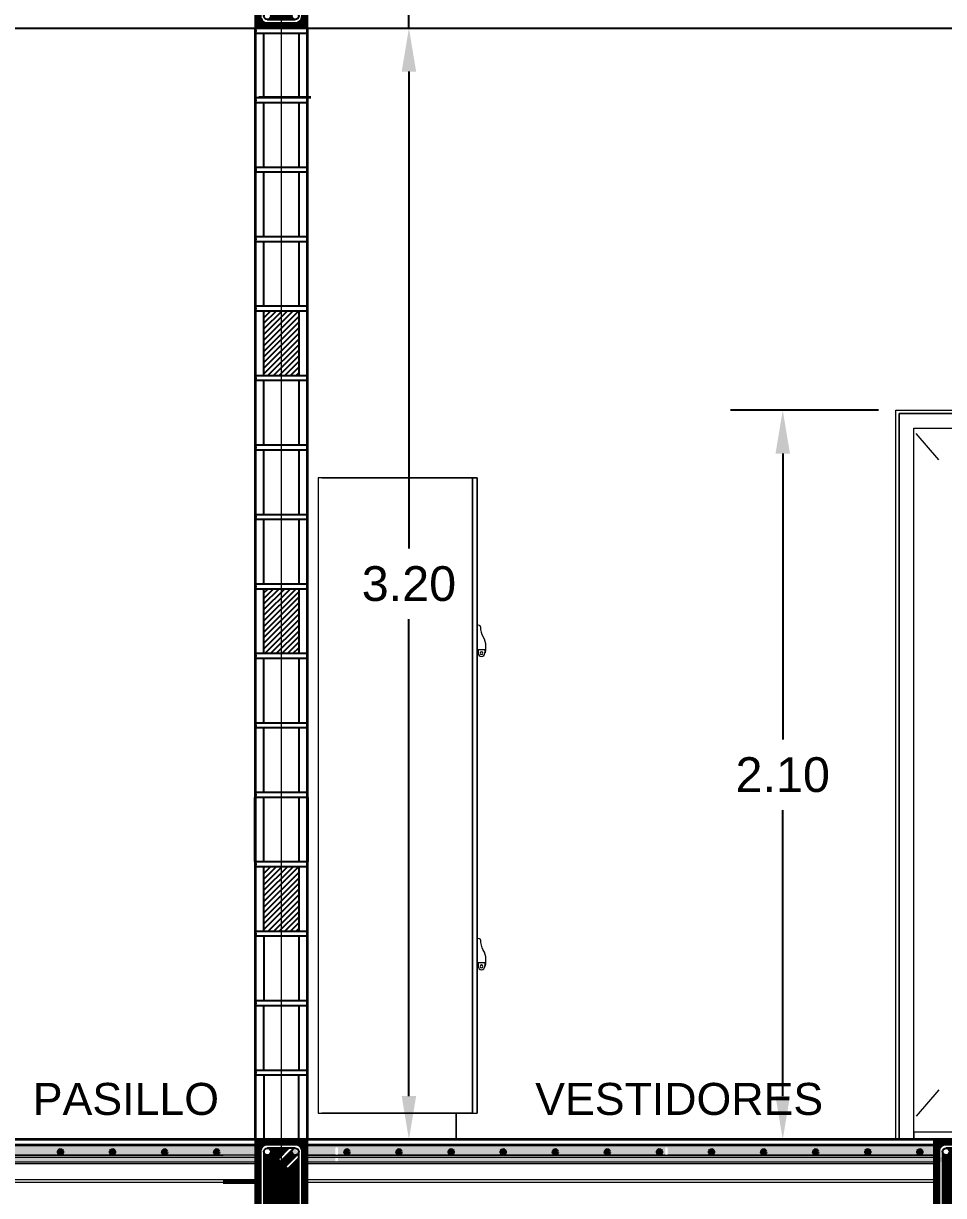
# Model space of a CAD drawing. Header units: inches. Extents: x -6 to 158, y 10 to 161.
# Drawn here: x 27.776 to 30.426, y 35.101 to 38.476 of the extents above; entities that cross this region are included whole.
import ezdxf

# ---------------------------------------------------------------- set-up
doc = ezdxf.new("R2010")
doc.units = ezdxf.units.IN
doc.header["$MEASUREMENT"] = 0
for name, pattern in [('Dash', [6, 3, -3]), ('DASHED2', [9.525, 6.35, -3.175]), ('Grid Line', [22.225, 12.7, -3.175, 3.175, -3.175])]:
    doc.linetypes.add(name, pattern=pattern)
for name, color, linetype in [('10 HATCH 2', 9, 'Continuous'), ('3', 3, 'Continuous'), ('4', 4, 'Continuous'), ('4 Paredes', 5, 'Continuous'), ('5', 5, 'Continuous'), ('8', 4, 'Continuous'), ('Bloques', 9, 'Continuous'), ('Dim', 2, 'Continuous'), ('L2', 2, 'Continuous'), ('Proy', 1, 'DASHED2'), ('TEXTO', 2, 'Continuous'), ('Texturas', 1, 'Continuous')]:
    doc.layers.add(name, color=color, linetype=linetype)
for name, color, linetype, lineweight in [('A-DETL', 90, 'Continuous', 9), ('A-DETL-THIN', 151, 'Continuous', 18), ('A-DOOR', 2, 'Continuous', 9), ('A-DOOR-FRAM', 2, 'Continuous', 18), ('A-FLOR', 5, 'Continuous', 9), ('A-WALL', 5, 'Continuous', 9), ('Q-SPCQ', 1, 'Continuous', 9), ('S-GRID', 1, 'Continuous', 9)]:
    doc.layers.add(name, color=color, linetype=linetype, lineweight=lineweight)
doc.styles.add('style1', font='micross.ttf')
doc.dimstyles.new('1-50', dxfattribs={"dimscale": 0.05, "dimtxt": 2, "dimasz": 2.5, "dimexe": 3, "dimexo": 1, "dimgap": 1, "dimtad": 0, "dimtih": 1, "dimtoh": 1, "dimzin": 1, "dimdsep": 46, "dimtxsty": 'style1', "dimcen": 2.5, "dimclrd": 124, "dimclre": 124, "dimclrt": 1, "dimadec": 0, "dimazin": 0, "dimtfac": 1, "dimtmove": 2, "dimatfit": 3, "dimfxl": 1, "dimtolj": 1, "dimtzin": 0, "dimlwd": -1, "dimlwe": -1, "dimarcsym": 0})
pattern_1 = [(135, (0, 0), (-0.00224506403027, -0.00224506403027), [])]
pattern_2 = [(37.5, (-9.523826, 26.347021), (-0.000406733, 0.0124312788), [0.000335, -0.009471, 0.000335, -0.010632, -0.010484]), (37.5, (-9.523826, 26.347021), (-0.000406733, 0.0124312788), [-0.020774, 0.000335, -0.010149]), (7.5, (-9.523826, 26.34702), (0.011418176, 0.0182071356), [0.000335, -0.004955, 0.000335, -0.008503, -0.003387]), (7.5, (-9.523826, 26.34702), (0.011418176, 0.0182071356), [-0.014129, 0.000335, -0.003052]), (327.5, (-9.531761, 26.347021), (0.0200912058, 3.676e-05), [0.000335, -0.002891, 0.000335, -0.011278, -0.015161]), (327.5, (-9.531761, 26.347021), (0.0200912058, 3.676e-05), [-0.014839, 0.000335, -0.014826]), (317.5, (-9.531761, 26.34702), (0.019394415, 0.005661809), [0.000335, -0.001278, 0.000335, -0.007278, -0.00871]), (317.5, (-9.531761, 26.34702), (0.019394415, 0.005661809), [-0.009226, 0.000335, -0.008374])]
pattern_3 = [(45, (-3109.066727, -1566.303653), (-0.00808223051, 0.00808223051), [])]
pattern_4 = [(135, (0.154969, 0), (-0.00224506403027, -0.00224506403027), [])]

# ---------------------------------------------------------------- blocks, each defined once
blk = doc.blocks.new('Doors_Door-sets_JELD-WEN_Interior_HP_FS12_FCore_Single_1_0 - 890 x 2090 mm - M9 x M21-367539-Section 1')
at = {"layer": 'A-DOOR', "color": 251, "linetype": 'Dash'}
for q in [(-7524.4, 5100), (-7524.4, 3000)]:
    blk.add_line((-6614.4, 4050), q, dxfattribs=at)
at = {"layer": 'A-DOOR', "color": 1}
for p, q in [((-7514.4, 3000), (-7514.4, 5090)), ((-7514.4, 5090), (-6624.4, 5090)), ((-6624.4, 5090), (-6624.4, 3000)), ((-7472.4, 3022), (-6666.4, 3022)), ((-7472.4, 3022), (-7472.4, 3000)), ((-6666.4, 3000), (-6666.4, 3022))]:
    blk.add_line(p, q, dxfattribs=at)
at = {"layer": 'A-DOOR-FRAM', "color": 1}
for p, q in [((-7514.4, 5090), (-7514.4, 3000)), ((-6624.4, 5090), (-7514.4, 5090)), ((-6624.4, 5090), (-6624.4, 3000)), ((-7472.4, 3000), (-7472.4, 5048)), ((-7472.4, 5048), (-6666.4, 5048)), ((-6666.4, 3000), (-6666.4, 5048))]:
    blk.add_line(p, q, dxfattribs=at)
blk = doc.blocks.new('Heavy_Duty_Plastic_Lockers-Salsbury_Industries-18_42000_Series-3_Wide_Units _1_ - 18-42368-V3-Section 1')
at = {"layer": 'Q-SPCQ', "color": 251}
for p, q in [((-5754.4, 4905), (-5754.4, 3076.2)), ((-5297.2, 4905), (-5754.4, 4905)), ((-5744.4, 4905), (-5309.9, 4905)), ((-5309.9, 4905), (-5309.9, 3076.2)), ((-5309.9, 3076.2), (-5309.9, 4905)), ((-5309.9, 4905), (-5297.2, 4905)), ((-5309.9, 3076.2), (-5309.9, 4905)), ((-5297.2, 3076.2), (-5297.2, 4905)), ((-5297.2, 4905), (-5297.2, 3076.2)), ((-5290.2, 4479.9), (-5297.2, 4481.7)), ((-5297.2, 4411.3), (-5275, 4411.3)), ((-5294, 4411.3), (-5294, 4400.2)), ((-5275, 4411.3), (-5275, 4402.1)), ((-5274.9, 4400.2), (-5274.9, 4402.1)), ((-5290.2, 3578.2), (-5297.2, 3580)), ((-5297.2, 3509.6), (-5275, 3509.6)), ((-5294, 3509.6), (-5294, 3498.5)), ((-5275, 3509.6), (-5275, 3500.4)), ((-5274.9, 3498.5), (-5274.9, 3500.4)), ((-5754.4, 3076.2), (-5297.2, 3076.2)), ((-5357.5, 3076.2), (-5744.4, 3076.2)), ((-5744.4, 3076.2), (-5357.5, 3076.2)), ((-5309.9, 3076.2), (-5744.4, 3076.2)), ((-5357.5, 3000), (-5357.5, 3076.2)), ((-5357.5, 3076.2), (-5357.5, 3000)), ((-5309.9, 3076.2), (-5297.2, 3076.2))]:
    blk.add_line(p, q, dxfattribs=at)
for centre, radius, start, end in [((-5291.1, 4476.6), 3.45, 359.0834, 75.4441), ((-5291.1, 4476.6), 3.45, 11.8102, 62.7173), ((-5291.1, 4476.6), 3.45, 11.8102, 62.7173), ((-5233.5, 4475.7), 54.2, 179.0834, 211.8291), ((-5322.8, 4420.2), 51, 0.3348, 31.8291), ((-5284.5, 4400.2), 9.52, 180, 0), ((-5284.4, 4400.2), 3.97, 90, 270), ((-5284.4, 4400.2), 3.97, 150, 165), ((-5284.4, 4400.2), 3.97, 150, 165), ((-5284.4, 4400.2), 3.97, 270, 90), ((-5284.4, 4400.2), 3.97, 15, 30), ((-5284.4, 4400.2), 3.97, 15, 30), ((-5274, 4403.2), 1.48, 227.4638, 355.0307), ((-5274, 4403.2), 1.48, 227.4638, 326.6825), ((-5274, 4403.2), 1.48, 227.4638, 326.6825), ((-5460.7, 4419.4), 188.9, 355.0307, 0.3348), ((-5291.1, 3574.9), 3.45, 359.0834, 75.4441), ((-5291.1, 3574.9), 3.45, 11.8102, 62.7173), ((-5291.1, 3574.9), 3.45, 11.8102, 62.7173), ((-5233.5, 3574), 54.2, 179.0834, 211.8291), ((-5322.8, 3518.5), 51, 0.3348, 31.8291), ((-5460.7, 3517.7), 188.9, 355.0307, 0.3348), ((-5284.5, 3498.5), 9.52, 180, 360), ((-5284.4, 3498.5), 3.97, 90, 270), ((-5284.4, 3498.5), 3.97, 150, 165), ((-5284.4, 3498.5), 3.97, 150, 165), ((-5284.4, 3498.5), 3.97, 270, 90), ((-5284.4, 3498.5), 3.97, 15, 30), ((-5284.4, 3498.5), 3.97, 15, 30), ((-5274, 3501.5), 1.48, 227.4638, 355.0307), ((-5274, 3501.5), 1.48, 227.4638, 326.6825), ((-5274, 3501.5), 1.48, 227.4638, 326.6825)]:
    blk.add_arc(centre, radius, start, end, dxfattribs=at)
blk = doc.blocks.new('vcc')
at = {"layer": 'Texturas'}
h = blk.add_hatch(dxfattribs=at)
h.set_pattern_fill('ANSI31', color=253, scale=0.001, angle=90)
h.set_pattern_definition(pattern_1)
h.paths.add_polyline_path([(26746.7064, 3376.2823), (26746.8564, 3376.2823), (26746.8564, 3376.6823), (26746.7064, 3376.6823)])
h.paths.add_polyline_path([(26746.7414, 3376.6673), (26746.8214, 3376.6673, -0.414214), (26746.8414, 3376.6473), (26746.8414, 3376.3173, -0.414214), (26746.8214, 3376.2973), (26746.7414, 3376.2973, -0.414214), (26746.7214, 3376.3173), (26746.7214, 3376.6473, -0.414214)], flags=16)
h.paths.add_polyline_path([(26746.7414, 3376.6573), (26746.8214, 3376.6573, -0.414214), (26746.8314, 3376.6473), (26746.8314, 3376.3173, -0.414214), (26746.8214, 3376.3073), (26746.7414, 3376.3073, -0.414214), (26746.7314, 3376.3173), (26746.7314, 3376.6473, -0.414214)], flags=0)
h = blk.add_hatch(dxfattribs=at)
h.set_pattern_fill('ANSI31', color=253, scale=0.001, angle=90, style=0)
h.set_pattern_definition(pattern_1)
h.paths.add_polyline_path([(26746.7314, 3376.3173, -1), (26746.7514, 3376.3173, -0.414214), (26746.7414, 3376.3073), (26746.8214, 3376.3073, -0.414214), (26746.8114, 3376.3173, -1), (26746.8314, 3376.3173), (26746.8314, 3376.6291), (26746.8002, 3376.5978), (26746.7932, 3376.6049), (26746.8285, 3376.6403, -0.668179), (26746.8114, 3376.6473, -0.198912), (26746.8144, 3376.6544), (26746.779, 3376.6191), (26746.7719, 3376.6261), (26746.8032, 3376.6573), (26746.7414, 3376.6573, -0.414214), (26746.7514, 3376.6473, -1), (26746.7314, 3376.6473)])
at = {"layer": '3'}
for p, q in [((26746.8032, 3376.6573), (26746.7719, 3376.6261)), ((26746.8144, 3376.6544), (26746.779, 3376.6191)), ((26746.8285, 3376.6403), (26746.7932, 3376.6049)), ((26746.779, 3376.6191), (26746.7719, 3376.6261)), ((26746.7932, 3376.6049), (26746.8002, 3376.5978)), ((26746.8314, 3376.6291), (26746.8002, 3376.5978))]:
    blk.add_line(p, q, dxfattribs=at)
blk.add_lwpolyline([(26746.8414, 3376.3173), (26746.8414, 3376.6473, 0.414214), (26746.8214, 3376.6673), (26746.7414, 3376.6673, 0.414214), (26746.7214, 3376.6473), (26746.7214, 3376.3173, 0.414214), (26746.7414, 3376.2973), (26746.8214, 3376.2973)], format="xyb", dxfattribs=at)
for points in [[(26746.7314, 3376.6473), (26746.7314, 3376.3173)], [(26746.8214, 3376.6573), (26746.7414, 3376.6573)], [(26746.8314, 3376.3173), (26746.8314, 3376.6473)], [(26746.7414, 3376.3073), (26746.8214, 3376.3073)]]:
    blk.add_lwpolyline(points, dxfattribs=at)
blk.add_arc((26746.8214, 3376.3173), 0.02, 270, 0, dxfattribs=at)
at = {"layer": '4'}
for centre in [(26746.7414, 3376.6473), (26746.8214, 3376.6473), (26746.7414, 3376.3173), (26746.8214, 3376.3173)]:
    blk.add_circle(centre, 0.01, dxfattribs=at)
at = {"layer": '5'}
blk.add_lwpolyline([(26746.7064, 3376.2823), (26746.8564, 3376.2823), (26746.8564, 3376.6823), (26746.7064, 3376.6823)], close=True, dxfattribs=at)
blk = doc.blocks.new('vcv')
at = {"layer": 'Texturas'}
h = blk.add_hatch(dxfattribs=at)
h.set_pattern_fill('ANSI31', color=253, scale=0.001, angle=90)
h.set_pattern_definition(pattern_4)
h.paths.add_polyline_path([(26746.8614, 3376.3323), (26747.0114, 3376.3323), (26747.0114, 3376.6823), (26746.8614, 3376.6823)])
h.paths.add_polyline_path([(26746.8964, 3376.6673), (26746.9764, 3376.6673, -0.414214), (26746.9964, 3376.6473), (26746.9964, 3376.3673, -0.414214), (26746.9764, 3376.3473), (26746.8964, 3376.3473, -0.414214), (26746.8764, 3376.3673), (26746.8764, 3376.6473, -0.414214)], flags=16)
h.paths.add_polyline_path([(26746.8964, 3376.6573), (26746.9764, 3376.6573, -0.414214), (26746.9864, 3376.6473), (26746.9864, 3376.3673, -0.414214), (26746.9764, 3376.3573), (26746.8964, 3376.3573, -0.414214), (26746.8864, 3376.3673), (26746.8864, 3376.6473, -0.414214)], flags=0)
h = blk.add_hatch(dxfattribs=at)
h.set_pattern_fill('ANSI31', color=253, scale=0.001, angle=90, style=0)
h.set_pattern_definition(pattern_4)
h.paths.add_polyline_path([(26746.8864, 3376.3673, -1), (26746.9064, 3376.3673, -0.414214), (26746.8964, 3376.3573), (26746.9764, 3376.3573, -0.414214), (26746.9664, 3376.3673, -1), (26746.9864, 3376.3673), (26746.9864, 3376.6291), (26746.9552, 3376.5978), (26746.9481, 3376.6049), (26746.9835, 3376.6403, -0.668179), (26746.9664, 3376.6473, -0.198912), (26746.9693, 3376.6544), (26746.934, 3376.6191), (26746.9269, 3376.6261), (26746.9581, 3376.6573), (26746.8964, 3376.6573, -0.414214), (26746.9064, 3376.6473, -1), (26746.8864, 3376.6473)])
at = {"layer": '3'}
for p, q in [((26746.9581, 3376.6573), (26746.9269, 3376.6261)), ((26746.9693, 3376.6544), (26746.934, 3376.6191)), ((26746.9835, 3376.6403), (26746.9481, 3376.6049)), ((26746.934, 3376.6191), (26746.9269, 3376.6261)), ((26746.9481, 3376.6049), (26746.9552, 3376.5978)), ((26746.9864, 3376.6291), (26746.9552, 3376.5978))]:
    blk.add_line(p, q, dxfattribs=at)
blk.add_lwpolyline([(26746.9964, 3376.3673), (26746.9964, 3376.6473, 0.414214), (26746.9764, 3376.6673), (26746.8964, 3376.6673, 0.414214), (26746.8764, 3376.6473), (26746.8764, 3376.3673, 0.414214), (26746.8964, 3376.3473), (26746.9764, 3376.3473)], format="xyb", dxfattribs=at)
for points in [[(26746.8864, 3376.6473), (26746.8864, 3376.3673)], [(26746.9764, 3376.6573), (26746.8964, 3376.6573)], [(26746.9864, 3376.3673), (26746.9864, 3376.6473)], [(26746.8964, 3376.3573), (26746.9764, 3376.3573)]]:
    blk.add_lwpolyline(points, dxfattribs=at)
blk.add_arc((26746.9764, 3376.3673), 0.02, 270, 0, dxfattribs=at)
at = {"layer": '4'}
for centre in [(26746.8964, 3376.6473), (26746.9764, 3376.6473), (26746.8964, 3376.3673), (26746.9764, 3376.3673)]:
    blk.add_circle(centre, 0.01, dxfattribs=at)
at = {"layer": '5'}
blk.add_lwpolyline([(26746.8614, 3376.3323), (26747.0114, 3376.3323), (26747.0114, 3376.6823), (26746.8614, 3376.6823)], close=True, dxfattribs=at)
blk = doc.blocks.new('*D650')
at = {"layer": 'Defpoints', "color": 0, "transparency": 16777216}
for p in [(30.2883, 37.3625), (29.9629, 35.2625), (30.2777, 35.2625)]:
    blk.add_point(p, dxfattribs=at)
at = {"layer": 'Dim', "color": 124, "transparency": 16777216}
for p, q in [((30.2383, 37.3625), (29.8129, 37.3625)), ((29.9629, 37.2375), (29.9629, 36.4142)), ((29.9629, 35.3875), (29.9629, 36.2108)), ((30.2277, 35.2625), (29.8129, 35.2625))]:
    blk.add_line(p, q, dxfattribs=at)
for points in [[(29.9421, 37.2375), (29.9838, 37.2375), (29.9629, 37.3625)], [(29.9421, 35.3875), (29.9838, 35.3875), (29.9629, 35.2625)]]:
    blk.add_solid(points, dxfattribs=at)
at = {"layer": 'Dim', "color": 1, "transparency": 16777216, "insert": (29.9629, 36.3125), "char_height": 0.1, "attachment_point": 5, "style": 'style1'}
blk.add_mtext('\\A1;2.10', dxfattribs=at)
blk = doc.blocks.new('*D660')
at = {"layer": 'Defpoints', "color": 0, "transparency": 16777216}
for p in [(28.594, 38.8125), (28.594, 38.4625), (28.8864, 38.4625)]:
    blk.add_point(p, dxfattribs=at)
at = {"layer": 'Dim', "color": 124, "transparency": 16777216}
for p, q in [((28.8864, 38.9375), (28.8864, 39.0625)), ((28.644, 38.8125), (29.0364, 38.8125)), ((28.8864, 38.8125), (28.8864, 38.7392)), ((28.8864, 38.4625), (28.8864, 38.5358)), ((28.644, 38.4625), (29.0364, 38.4625)), ((28.8864, 38.3375), (28.8864, 38.2125))]:
    blk.add_line(p, q, dxfattribs=at)
for points in [[(28.8655, 38.9375), (28.9072, 38.9375), (28.8864, 38.8125)], [(28.8655, 38.3375), (28.9072, 38.3375), (28.8864, 38.4625)]]:
    blk.add_solid(points, dxfattribs=at)
at = {"layer": 'Dim', "color": 1, "transparency": 16777216, "insert": (28.8864, 38.6375), "char_height": 0.1, "attachment_point": 5, "style": 'style1'}
blk.add_mtext('\\A1;0.35', dxfattribs=at)
blk = doc.blocks.new('*D661')
at = {"layer": 'Defpoints', "color": 0, "transparency": 16777216}
for p in [(28.8864, 38.4625), (28.2143, 35.2625), (28.8864, 35.2625)]:
    blk.add_point(p, dxfattribs=at)
at = {"layer": 'Dim', "color": 124, "transparency": 16777216}
for p, q in [((28.9364, 38.4625), (29.0364, 38.4625)), ((28.8864, 38.3375), (28.8864, 36.9642)), ((28.8864, 35.3875), (28.8864, 36.7608)), ((28.2643, 35.2625), (29.0364, 35.2625))]:
    blk.add_line(p, q, dxfattribs=at)
for points in [[(28.8655, 38.3375), (28.9072, 38.3375), (28.8864, 38.4625)], [(28.8655, 35.3875), (28.9072, 35.3875), (28.8864, 35.2625)]]:
    blk.add_solid(points, dxfattribs=at)
at = {"layer": 'Dim', "color": 1, "transparency": 16777216, "insert": (28.8864, 36.8625), "char_height": 0.1, "attachment_point": 5, "style": 'style1'}
blk.add_mtext('\\A1;3.20', dxfattribs=at)

msp = doc.modelspace()

# ---------------------------------------------------------------- hatches: boundary and pattern name
at = {"layer": '10 HATCH 2'}
h = msp.add_hatch(dxfattribs=at)
h.set_pattern_fill('ANSI31', color=251, scale=0.0036)
h.set_pattern_definition(pattern_3)
h.paths.add_polyline_path([(28.569, 37.6475), (28.5189, 37.6475), (28.5189, 37.4625), (28.569, 37.4625)])
h.paths.add_polyline_path([(28.5189, 37.6475), (28.469, 37.6475), (28.469, 37.4625), (28.5189, 37.4625)])
h = msp.add_hatch(dxfattribs=at)
h.set_pattern_fill('ANSI31', color=251, scale=0.0036)
h.set_pattern_definition(pattern_3)
h.paths.add_polyline_path([(28.569, 36.8475), (28.5189, 36.8475), (28.5189, 36.6625), (28.569, 36.6625)])
h.paths.add_polyline_path([(28.5189, 36.8475), (28.469, 36.8475), (28.469, 36.6625), (28.5189, 36.6625)])
h = msp.add_hatch(dxfattribs=at)
h.set_pattern_fill('ANSI31', color=251, scale=0.0036)
h.set_pattern_definition(pattern_3)
h.paths.add_polyline_path([(28.569, 36.0475), (28.5189, 36.0475), (28.5189, 35.8625), (28.569, 35.8625)])
h.paths.add_polyline_path([(28.5189, 36.0475), (28.469, 36.0475), (28.469, 35.8625), (28.5189, 35.8625)])
h = msp.add_hatch(dxfattribs=at)
h.set_pattern_fill('FP1_1', color=251, scale=0.001, style=0, pattern_type=2)
h.set_pattern_definition(pattern_2)
h.paths.add_polyline_path([(26.594, 35.1975), (26.594, 35.2475), (25.6476, 35.2473), (25.6476, 35.1975)])
h.paths.add_polyline_path([(28.5621, 35.2308), (28.5619, 35.2311), (28.5617, 35.2311)])
h.paths.add_polyline_path([(28.444, 35.1975), (28.444, 35.2477), (26.744, 35.2475), (26.744, 35.1975)])
h.paths.add_polyline_path([(28.594, 35.2311), (28.594, 35.1975), (28.6747, 35.1975), (28.6747, 35.2311)])
h.paths.add_polyline_path([(28.5539, 35.2311), (28.5534, 35.2304), (28.5541, 35.2311)])
h = msp.add_hatch(dxfattribs=at)
h.set_pattern_fill('FP1_1', color=251, scale=0.001, style=0, pattern_type=2)
h.set_pattern_definition(pattern_2)
h.paths.add_polyline_path([(29.6079, 35.2205), (29.6094, 35.2207), (29.6109, 35.2213), (29.6121, 35.2223), (29.6131, 35.2235), (29.6137, 35.225), (29.6139, 35.2265), (29.6137, 35.2281), (29.6131, 35.2295), (29.6121, 35.2308), (29.6109, 35.2317), (29.6094, 35.2323), (29.6079, 35.2325), (29.6063, 35.2323), (29.6049, 35.2317), (29.6036, 35.2308), (29.6027, 35.2295), (29.6021, 35.2281), (29.6019, 35.2265), (29.6021, 35.225), (29.6027, 35.2235), (29.6036, 35.2223), (29.6049, 35.2213), (29.6063, 35.2207)], flags=16)
h.paths.add_polyline_path([(29.0079, 35.2205), (29.0094, 35.2207), (29.0109, 35.2213), (29.0121, 35.2223), (29.0131, 35.2235), (29.0137, 35.225), (29.0139, 35.2265), (29.0137, 35.2281), (29.0131, 35.2295), (29.0121, 35.2308), (29.0109, 35.2317), (29.0094, 35.2323), (29.0079, 35.2325), (29.0063, 35.2323), (29.0049, 35.2317), (29.0036, 35.2308), (29.0027, 35.2295), (29.0021, 35.2281), (29.0019, 35.2265), (29.0021, 35.225), (29.0027, 35.2235), (29.0036, 35.2223), (29.0049, 35.2213), (29.0063, 35.2207)], flags=16)
h.paths.add_polyline_path([(28.8579, 35.2205), (28.8594, 35.2207), (28.8609, 35.2213), (28.8621, 35.2223), (28.8631, 35.2235), (28.8637, 35.225), (28.8639, 35.2265), (28.8637, 35.2281), (28.8631, 35.2295), (28.8621, 35.2308), (28.8609, 35.2317), (28.8594, 35.2323), (28.8579, 35.2325), (28.8563, 35.2323), (28.8549, 35.2317), (28.8536, 35.2308), (28.8527, 35.2295), (28.8521, 35.2281), (28.8519, 35.2265), (28.8521, 35.225), (28.8527, 35.2235), (28.8536, 35.2223), (28.8549, 35.2213), (28.8563, 35.2207)], flags=16)
h.paths.add_polyline_path([(28.7079, 35.2205), (28.7094, 35.2207), (28.7109, 35.2213), (28.7121, 35.2223), (28.7131, 35.2235), (28.7137, 35.225), (28.7139, 35.2265), (28.7137, 35.2281), (28.7131, 35.2295), (28.7121, 35.2308), (28.7109, 35.2317), (28.7094, 35.2323), (28.7079, 35.2325), (28.7063, 35.2323), (28.7049, 35.2317), (28.7036, 35.2308), (28.7027, 35.2295), (28.7021, 35.2281), (28.7019, 35.2265), (28.7021, 35.225), (28.7027, 35.2235), (28.7036, 35.2223), (28.7049, 35.2213), (28.7063, 35.2207)], flags=16)
h.paths.add_polyline_path([(29.3079, 35.2205), (29.3094, 35.2207), (29.3109, 35.2213), (29.3121, 35.2223), (29.3131, 35.2235), (29.3137, 35.225), (29.3139, 35.2265), (29.3137, 35.2281), (29.3131, 35.2295), (29.3121, 35.2308), (29.3109, 35.2317), (29.3094, 35.2323), (29.3079, 35.2325), (29.3063, 35.2323), (29.3049, 35.2317), (29.3036, 35.2308), (29.3027, 35.2295), (29.3021, 35.2281), (29.3019, 35.2265), (29.3021, 35.225), (29.3027, 35.2235), (29.3036, 35.2223), (29.3049, 35.2213), (29.3063, 35.2207)], flags=16)
h.paths.add_polyline_path([(29.4579, 35.2205), (29.4594, 35.2207), (29.4609, 35.2213), (29.4621, 35.2223), (29.4631, 35.2235), (29.4637, 35.225), (29.4639, 35.2265), (29.4637, 35.2281), (29.4631, 35.2295), (29.4621, 35.2308), (29.4609, 35.2317), (29.4594, 35.2323), (29.4579, 35.2325), (29.4563, 35.2323), (29.4549, 35.2317), (29.4536, 35.2308), (29.4527, 35.2295), (29.4521, 35.2281), (29.4519, 35.2265), (29.4521, 35.225), (29.4527, 35.2235), (29.4536, 35.2223), (29.4549, 35.2213), (29.4563, 35.2207)], flags=16)
h.paths.add_polyline_path([(29.1579, 35.2205), (29.1594, 35.2207), (29.1609, 35.2213), (29.1621, 35.2223), (29.1631, 35.2235), (29.1637, 35.225), (29.1639, 35.2265), (29.1637, 35.2281), (29.1631, 35.2295), (29.1621, 35.2308), (29.1609, 35.2317), (29.1594, 35.2323), (29.1579, 35.2325), (29.1563, 35.2323), (29.1549, 35.2317), (29.1536, 35.2308), (29.1527, 35.2295), (29.1521, 35.2281), (29.1519, 35.2265), (29.1521, 35.225), (29.1527, 35.2235), (29.1536, 35.2223), (29.1549, 35.2213), (29.1563, 35.2207)], flags=16)
h.paths.add_polyline_path([(28.5579, 35.2205), (28.5594, 35.2207), (28.5609, 35.2213), (28.5621, 35.2223), (28.5631, 35.2235), (28.5637, 35.225), (28.5639, 35.2265), (28.5637, 35.2281), (28.5631, 35.2295), (28.5621, 35.2308), (28.5609, 35.2317), (28.5594, 35.2323), (28.5579, 35.2325), (28.5563, 35.2323), (28.5549, 35.2317), (28.5534, 35.2304), (28.5527, 35.2295), (28.5521, 35.2281), (28.5519, 35.2265), (28.5521, 35.225), (28.553, 35.2232), (28.5536, 35.2223), (28.5549, 35.2213), (28.5563, 35.2207)], flags=16)
h.paths.add_polyline_path([(29.7579, 35.2205), (29.7594, 35.2207), (29.7609, 35.2213), (29.7621, 35.2223), (29.7631, 35.2235), (29.7637, 35.225), (29.7639, 35.2265), (29.7637, 35.2281), (29.7631, 35.2295), (29.7621, 35.2308), (29.7609, 35.2317), (29.7594, 35.2323), (29.7579, 35.2325), (29.7563, 35.2323), (29.7549, 35.2317), (29.7536, 35.2308), (29.7527, 35.2295), (29.7521, 35.2281), (29.7519, 35.2265), (29.7521, 35.225), (29.7529, 35.2232), (29.7536, 35.2223), (29.7549, 35.2213), (29.7563, 35.2207)], flags=16)
h.paths.add_polyline_path([(28.444, 35.2175), (28.444, 35.2475), (28.3427, 35.2475), (28.3427, 35.2175)])
h.paths.add_polyline_path([(30.5483, 35.2475), (30.5483, 35.2175), (31.4512, 35.2175), (31.4512, 35.2475)])
h.paths.add_polyline_path([(30.3983, 35.2175), (30.3983, 35.2475), (28.594, 35.2475), (28.594, 35.2175), (28.6747, 35.2175), (28.6747, 35.2365), (28.6748, 35.2374), (28.6751, 35.2383), (28.6757, 35.239), (28.6764, 35.2395), (28.6773, 35.2399), (28.6782, 35.24), (28.6791, 35.2399), (28.6799, 35.2395), (28.6806, 35.239), (28.6812, 35.2383), (28.6816, 35.2374), (28.6817, 35.2365), (28.6817, 35.2175), (29.6247, 35.2175), (29.6247, 35.2365), (29.6248, 35.2374), (29.6251, 35.2383), (29.6257, 35.239), (29.6264, 35.2395), (29.6273, 35.2399), (29.6282, 35.24), (29.6291, 35.2399), (29.6299, 35.2395), (29.6306, 35.239), (29.6312, 35.2383), (29.6316, 35.2374), (29.6317, 35.2365), (29.6317, 35.2175)])
h = msp.add_hatch(color=251, dxfattribs=at)
h.paths.add_polyline_path([(26.594, 35.2111), (26.594, 35.2175), (25.6476, 35.2175), (25.6476, 35.2111)])
h.paths.add_polyline_path([(28.444, 35.2111), (28.444, 35.2175), (26.744, 35.2175), (26.744, 35.2111)])
h = msp.add_hatch(color=251, dxfattribs=at)
h.dxf.hatch_style = 1
h.paths.add_polyline_path([(27.8889, 35.2265, -1), (27.8769, 35.2265, -1)])
h = msp.add_hatch(color=251, dxfattribs=at)
h.dxf.hatch_style = 1
h.paths.add_polyline_path([(28.0389, 35.2265, -1), (28.0269, 35.2265, -1)])
h = msp.add_hatch(color=251, dxfattribs=at)
h.dxf.hatch_style = 1
h.paths.add_polyline_path([(28.1889, 35.2265, -1), (28.1769, 35.2265, -1)])
h = msp.add_hatch(color=251, dxfattribs=at)
h.dxf.hatch_style = 1
h.paths.add_polyline_path([(28.3389, 35.2265, -1), (28.3269, 35.2265, -1)])
h = msp.add_hatch(color=251, dxfattribs=at)
h.paths.add_polyline_path([(30.5483, 35.2175), (30.5483, 35.2111), (31.4512, 35.2111), (31.4512, 35.2175)])
h.paths.add_polyline_path([(30.3983, 35.2111), (30.3983, 35.2175), (28.594, 35.2175), (28.594, 35.2111)])
h = msp.add_hatch(dxfattribs=at)
h.set_pattern_fill('FP1_1', color=251, scale=0.001, style=0, pattern_type=2)
h.set_pattern_definition(pattern_2)
h.paths.add_polyline_path([(29.6247, 35.1975), (28.6817, 35.1975), (28.6817, 35.2311), (28.7041, 35.2311), (28.7036, 35.2308), (28.7027, 35.2295), (28.7021, 35.2281), (28.7019, 35.2265), (28.7021, 35.225), (28.7027, 35.2235), (28.7036, 35.2223), (28.7049, 35.2213), (28.7063, 35.2207), (28.7079, 35.2205), (28.7094, 35.2207), (28.7109, 35.2213), (28.7121, 35.2223), (28.7131, 35.2235), (28.7137, 35.225), (28.7139, 35.2265), (28.7137, 35.2281), (28.7131, 35.2295), (28.7121, 35.2308), (28.7117, 35.2311), (28.8541, 35.2311), (28.8536, 35.2308), (28.8527, 35.2295), (28.8521, 35.2281), (28.8519, 35.2265), (28.8521, 35.225), (28.8527, 35.2235), (28.8536, 35.2223), (28.8549, 35.2213), (28.8563, 35.2207), (28.8579, 35.2205), (28.8594, 35.2207), (28.8609, 35.2213), (28.8621, 35.2223), (28.8631, 35.2235), (28.8637, 35.225), (28.8639, 35.2265), (28.8637, 35.2281), (28.8631, 35.2295), (28.8621, 35.2308), (28.8617, 35.2311), (29.0041, 35.2311), (29.0036, 35.2308), (29.0027, 35.2295), (29.0021, 35.2281), (29.0019, 35.2265), (29.0021, 35.225), (29.0027, 35.2235), (29.0036, 35.2223), (29.0049, 35.2213), (29.0063, 35.2207), (29.0079, 35.2205), (29.0094, 35.2207), (29.0109, 35.2213), (29.0121, 35.2223), (29.0131, 35.2235), (29.0137, 35.225), (29.0139, 35.2265), (29.0137, 35.2281), (29.0131, 35.2295), (29.0121, 35.2308), (29.0117, 35.2175), (29.1541, 35.2175), (29.1536, 35.2308), (29.1527, 35.2295), (29.1521, 35.2281), (29.1519, 35.2265), (29.1521, 35.225), (29.1527, 35.2235), (29.1536, 35.2223), (29.1549, 35.2213), (29.1563, 35.2207), (29.1579, 35.2205), (29.1594, 35.2207), (29.1609, 35.2213), (29.1621, 35.2223), (29.1631, 35.2235), (29.1637, 35.225), (29.1639, 35.2265), (29.1637, 35.2281), (29.1631, 35.2295), (29.1621, 35.2308), (29.1617, 35.2111), (29.3041, 35.2111), (29.3036, 35.2308), (29.3027, 35.2295), (29.3021, 35.2281), (29.3019, 35.2265), (29.3021, 35.225), (29.3027, 35.2235), (29.3036, 35.2223), (29.3049, 35.2213), (29.3063, 35.2207), (29.3079, 35.2205), (29.3094, 35.2207), (29.3109, 35.2213), (29.3121, 35.2223), (29.3131, 35.2235), (29.3137, 35.225), (29.3139, 35.2265), (29.3137, 35.2281), (29.3131, 35.2295), (29.3121, 35.2308), (29.3117, 35.2111), (29.4541, 35.2111), (29.4536, 35.2308), (29.4527, 35.2295), (29.4521, 35.2281), (29.4519, 35.2265), (29.4521, 35.225), (29.4527, 35.2235), (29.4536, 35.2223), (29.4549, 35.2213), (29.4563, 35.2207), (29.4579, 35.2205), (29.4594, 35.2207), (29.4609, 35.2213), (29.4621, 35.2223), (29.4631, 35.2235), (29.4637, 35.225), (29.4639, 35.2265), (29.4637, 35.2281), (29.4631, 35.2295), (29.4621, 35.2308), (29.4617, 35.2111), (29.6041, 35.2111), (29.6036, 35.2308), (29.6027, 35.2295), (29.6021, 35.2281), (29.6019, 35.2265), (29.6021, 35.225), (29.6027, 35.2235), (29.6036, 35.2223), (29.6049, 35.2213), (29.6063, 35.2207), (29.6079, 35.2205), (29.6094, 35.2207), (29.6109, 35.2213), (29.6121, 35.2223), (29.6131, 35.2235), (29.6137, 35.225), (29.6139, 35.2265), (29.6137, 35.2281), (29.6131, 35.2295), (29.6121, 35.2308), (29.6117, 35.2111), (31.4512, 35.2111), (31.4512, 35.1975)])
h = msp.add_hatch(color=251, dxfattribs=at)
h.dxf.hatch_style = 1
h.paths.add_polyline_path([(28.7139, 35.2265, -1), (28.7019, 35.2265, -1)])
h = msp.add_hatch(color=251, dxfattribs=at)
h.dxf.hatch_style = 1
h.paths.add_polyline_path([(28.8639, 35.2265, -1), (28.8519, 35.2265, -1)])
h = msp.add_hatch(color=251, dxfattribs=at)
h.dxf.hatch_style = 1
h.paths.add_polyline_path([(29.0139, 35.2265, -1), (29.0019, 35.2265, -1)])
h = msp.add_hatch(color=251, dxfattribs=at)
h.dxf.hatch_style = 1
h.paths.add_polyline_path([(29.1639, 35.2265, -1), (29.1519, 35.2265, -1)])
h = msp.add_hatch(color=251, dxfattribs=at)
h.dxf.hatch_style = 1
h.paths.add_polyline_path([(29.3139, 35.2265, -1), (29.3019, 35.2265, -1)])
h = msp.add_hatch(color=251, dxfattribs=at)
h.dxf.hatch_style = 1
h.paths.add_polyline_path([(29.4639, 35.2265, -1), (29.4519, 35.2265, -1)])
h = msp.add_hatch(color=251, dxfattribs=at)
h.dxf.hatch_style = 1
h.paths.add_polyline_path([(29.6139, 35.2265, -1), (29.6019, 35.2265, -1)])
h = msp.add_hatch(color=251, dxfattribs=at)
h.dxf.hatch_style = 1
h.paths.add_polyline_path([(29.7639, 35.2265, -1), (29.7519, 35.2265, -1)])
h = msp.add_hatch(color=251, dxfattribs=at)
h.dxf.hatch_style = 1
h.paths.add_polyline_path([(29.9139, 35.2265, -1), (29.9019, 35.2265, -1)])
h = msp.add_hatch(color=251, dxfattribs=at)
h.dxf.hatch_style = 1
h.paths.add_polyline_path([(30.0639, 35.2265, -1), (30.0519, 35.2265, -1)])
h = msp.add_hatch(color=251, dxfattribs=at)
h.dxf.hatch_style = 1
h.paths.add_polyline_path([(30.2139, 35.2265, -1), (30.2019, 35.2265, -1)])
h = msp.add_hatch(color=251, dxfattribs=at)
h.dxf.hatch_style = 1
h.paths.add_polyline_path([(30.3639, 35.2265, -1), (30.3519, 35.2265, -1)])

# ---------------------------------------------------------------- linework, layer by layer
at = {"layer": '4 Paredes', "lineweight": 40}
for p, q in [((28.444, 36.0625), (28.444, 36.2475)), ((28.594, 36.0625), (28.594, 36.2475))]:
    msp.add_line(p, q, dxfattribs=at)
at = {"layer": 'A-DETL'}
for p, q in [((28.444, 35.2111), (26.744, 35.2111)), ((28.594, 35.2175), (30.3983, 35.2175)), ((30.3983, 35.2111), (28.594, 35.2111)), ((28.6747, 35.2111), (28.594, 35.2111)), ((29.6247, 35.2111), (28.6817, 35.2111)), ((30.3983, 35.2111), (29.6317, 35.2111)), ((28.444, 35.1975), (26.744, 35.1975)), ((28.444, 35.1925), (26.744, 35.1925)), ((30.3983, 35.1975), (28.594, 35.1975)), ((30.3983, 35.1925), (28.594, 35.1925)), ((26.744, 35.1475), (28.444, 35.1475)), ((26.744, 35.1396), (28.444, 35.1396)), ((28.594, 35.1475), (30.3983, 35.1475)), ((28.594, 35.1396), (30.3983, 35.1396))]:
    msp.add_line(p, q, dxfattribs=at)
at = {"layer": 'A-DETL', "lineweight": 50}
for centre in [(27.8829, 35.2265), (28.0329, 35.2265), (28.1829, 35.2265), (28.3329, 35.2265), (28.7079, 35.2265), (28.8579, 35.2265), (29.0079, 35.2265), (29.1579, 35.2265), (29.3079, 35.2265), (29.4579, 35.2265), (29.6079, 35.2265), (29.7579, 35.2265), (29.9079, 35.2265), (30.0579, 35.2265), (30.2079, 35.2265), (30.3579, 35.2265)]:
    msp.add_circle(centre, 0.006, dxfattribs=at)
at = {"layer": 'A-DETL-THIN'}
for p, q in [((26.744, 35.2175), (28.3512, 35.2175)), ((28.444, 35.2175), (26.744, 35.2175)), ((28.594, 35.2175), (28.6747, 35.2175)), ((28.6747, 35.2175), (28.594, 35.2175)), ((28.6817, 35.2175), (29.6247, 35.2175)), ((29.6247, 35.2175), (28.6817, 35.2175)), ((29.6317, 35.2175), (30.3983, 35.2175)), ((30.3983, 35.2175), (29.6317, 35.2175))]:
    msp.add_line(p, q, dxfattribs=at)
for centre, start, end in [((27.8829, 35.2265), 0, 180), ((27.8829, 35.2265), 180, 0), ((28.0329, 35.2265), 180, 0), ((28.1829, 35.2265), 0, 180), ((28.1829, 35.2265), 180, 0), ((28.3329, 35.2265), 0, 180), ((28.3329, 35.2265), 180, 0), ((28.7079, 35.2265), 0, 180), ((28.7079, 35.2265), 180, 0), ((28.8579, 35.2265), 0, 180), ((28.8579, 35.2265), 180, 0), ((29.0079, 35.2265), 0, 180), ((29.1579, 35.2265), 0, 180), ((29.1579, 35.2265), 180, 0), ((29.3079, 35.2265), 180, 0), ((29.4579, 35.2265), 0, 180), ((29.4579, 35.2265), 180, 0), ((29.6079, 35.2265), 0, 180), ((29.6079, 35.2265), 180, 0), ((29.7579, 35.2265), 0, 180), ((29.7579, 35.2265), 180, 0), ((29.9079, 35.2265), 0, 180), ((30.0579, 35.2265), 0, 180), ((30.0579, 35.2265), 180, 0), ((30.2079, 35.2265), 180, 0), ((30.3579, 35.2265), 0, 180), ((30.3579, 35.2265), 180, 0)]:
    msp.add_arc(centre, 0.006, start, end, dxfattribs=at)
at = {"layer": 'A-FLOR', "lineweight": 35}
for p, q in [((34.4583, 35.2625), (19.844, 35.2625)), ((26.744, 35.2475), (28.444, 35.2475)), ((28.594, 35.2475), (30.3983, 35.2475))]:
    msp.add_line(p, q, dxfattribs=at)
at = {"layer": 'A-WALL', "lineweight": 35}
for p, q in [((28.444, 38.4625), (28.444, 35.2625)), ((28.594, 35.2625), (28.594, 38.4625)), ((28.604, 38.2625), (28.454, 38.2625))]:
    msp.add_line(p, q, dxfattribs=at)
at = {"layer": 'A-WALL'}
for p, q in [((30.2883, 35.2625), (30.2883, 37.3625)), ((30.2883, 37.3625), (31.1983, 37.3625))]:
    msp.add_line(p, q, dxfattribs=at)
at = {"layer": 'A-WALL', "lineweight": 50}
msp.add_line((28.3512, 35.1396), (28.444, 35.1396), dxfattribs=at)
at = {"layer": 'Bloques'}
for p, q in [((28.444, 38.4625), (28.594, 38.4625)), ((28.594, 38.4475), (28.444, 38.4475)), ((28.444, 38.2625), (28.594, 38.2625)), ((28.594, 38.2475), (28.444, 38.2475)), ((28.444, 38.0625), (28.594, 38.0625)), ((28.594, 38.0475), (28.444, 38.0475)), ((28.444, 37.8625), (28.594, 37.8625)), ((28.594, 37.8475), (28.444, 37.8475)), ((28.444, 37.6625), (28.594, 37.6625)), ((28.594, 37.6475), (28.444, 37.6475)), ((28.444, 37.4625), (28.594, 37.4625)), ((28.594, 37.4475), (28.444, 37.4475)), ((28.444, 37.2625), (28.594, 37.2625)), ((28.594, 37.2475), (28.444, 37.2475)), ((28.444, 37.0625), (28.594, 37.0625)), ((28.594, 37.0475), (28.444, 37.0475)), ((28.444, 36.8625), (28.594, 36.8625)), ((28.594, 36.8475), (28.444, 36.8475)), ((28.444, 36.6625), (28.594, 36.6625)), ((28.594, 36.6475), (28.444, 36.6475)), ((28.444, 36.4625), (28.594, 36.4625)), ((28.594, 36.4475), (28.444, 36.4475)), ((28.444, 36.2625), (28.594, 36.2625)), ((28.594, 36.2475), (28.444, 36.2475)), ((28.444, 36.0625), (28.469, 36.0625)), ((28.469, 36.0475), (28.444, 36.0475)), ((28.569, 36.0475), (28.444, 36.0475)), ((28.469, 36.0625), (28.569, 36.0625)), ((28.569, 36.0625), (28.594, 36.0625)), ((28.594, 36.0475), (28.569, 36.0475)), ((28.594, 36.0475), (28.569, 36.0475)), ((28.444, 35.8625), (28.594, 35.8625)), ((28.444, 35.8625), (28.594, 35.8625)), ((28.444, 35.8625), (28.469, 35.8625)), ((28.444, 35.8625), (28.469, 35.8625)), ((28.594, 35.8475), (28.444, 35.8475)), ((28.459, 35.8625), (28.469, 35.8625)), ((28.469, 35.8625), (28.549, 35.8625)), ((28.469, 35.8625), (28.569, 35.8625)), ((28.469, 35.8625), (28.569, 35.8625)), ((28.569, 35.8625), (28.594, 35.8625)), ((28.569, 35.8625), (28.594, 35.8625)), ((28.444, 35.6625), (28.469, 35.6625)), ((28.469, 35.6475), (28.444, 35.6475)), ((28.459, 35.6625), (28.569, 35.6625)), ((28.569, 35.6475), (28.469, 35.6475)), ((28.569, 35.6625), (28.594, 35.6625)), ((28.594, 35.6475), (28.569, 35.6475)), ((28.594, 35.6475), (28.569, 35.6475)), ((28.594, 35.6475), (28.569, 35.6475)), ((28.444, 35.4625), (28.469, 35.4625)), ((28.469, 35.4475), (28.444, 35.4475)), ((28.569, 35.4475), (28.444, 35.4475)), ((28.469, 35.4625), (28.569, 35.4625)), ((28.569, 35.4625), (28.594, 35.4625)), ((28.594, 35.4475), (28.569, 35.4475)), ((28.594, 35.4475), (28.569, 35.4475))]:
    msp.add_line(p, q, dxfattribs=at)
for centre, start, end in [((28.4323, 38.455), 327.4601, 32.5399), ((28.6058, 38.455), 147.46, 212.54), ((28.4323, 38.255), 327.4601, 32.5399), ((28.6058, 38.255), 147.46, 212.54), ((28.4323, 38.055), 327.4601, 32.5399), ((28.6058, 38.055), 147.46, 212.54), ((28.4323, 37.855), 327.4601, 32.5399), ((28.6058, 37.855), 147.46, 212.54), ((28.4323, 37.655), 327.4601, 32.5399), ((28.6058, 37.655), 147.46, 212.54), ((28.4323, 37.455), 327.4601, 32.5399), ((28.6058, 37.455), 147.46, 212.54), ((28.4323, 37.255), 327.4601, 32.5399), ((28.6058, 37.255), 147.46, 212.54), ((28.4323, 37.055), 327.4601, 32.5399), ((28.6058, 37.055), 147.46, 212.54), ((28.4323, 36.855), 327.4601, 32.5399), ((28.6058, 36.855), 147.46, 212.54), ((28.4323, 36.655), 327.4601, 32.5399), ((28.6058, 36.655), 147.46, 212.54), ((28.4323, 36.455), 327.4601, 32.5399), ((28.6058, 36.455), 147.46, 212.54), ((28.4323, 36.255), 327.4601, 32.5399), ((28.6058, 36.255), 147.46, 212.54), ((28.4323, 36.055), 327.4601, 32.5399), ((28.6058, 36.055), 147.4601, 212.5399), ((28.4323, 35.855), 327.4601, 32.5399), ((28.6058, 35.855), 147.4601, 212.5399), ((28.4323, 35.655), 327.4601, 32.5399), ((28.6058, 35.655), 147.4601, 212.5399), ((28.4323, 35.455), 327.4601, 32.5399), ((28.6058, 35.455), 147.4601, 212.5399)]:
    msp.add_arc(centre, 0.0139, start, end, dxfattribs=at)
at = {"layer": 'L2', "ltscale": 0.3}
for p, q in [((28.469, 38.2625), (28.469, 38.4475)), ((28.569, 38.4475), (28.569, 38.2625)), ((28.469, 38.0625), (28.469, 38.2475)), ((28.569, 38.2475), (28.569, 38.0625)), ((28.469, 37.8625), (28.469, 38.0475)), ((28.569, 38.0475), (28.569, 37.8625)), ((28.469, 37.6625), (28.469, 37.8475)), ((28.569, 37.8475), (28.569, 37.6625)), ((28.469, 37.4625), (28.469, 37.6475)), ((28.569, 37.6475), (28.569, 37.4625)), ((28.469, 37.2625), (28.469, 37.4475)), ((28.569, 37.4475), (28.569, 37.2625)), ((28.469, 37.0625), (28.469, 37.2475)), ((28.569, 37.2475), (28.569, 37.0625)), ((28.469, 36.8625), (28.469, 37.0475)), ((28.569, 37.0475), (28.569, 36.8625)), ((28.469, 36.6625), (28.469, 36.8475)), ((28.569, 36.8475), (28.569, 36.6625)), ((28.469, 36.4625), (28.469, 36.6475)), ((28.569, 36.6475), (28.569, 36.4625)), ((28.469, 36.2625), (28.469, 36.4475)), ((28.569, 36.4475), (28.569, 36.2625)), ((28.469, 36.0625), (28.469, 36.2475)), ((28.569, 36.2475), (28.569, 36.0625)), ((28.469, 35.8625), (28.469, 36.0475)), ((28.569, 36.0475), (28.569, 35.8625)), ((28.469, 35.8475), (28.469, 35.6625)), ((28.569, 35.8475), (28.569, 35.6625)), ((28.469, 35.4625), (28.469, 35.6475)), ((28.569, 35.6475), (28.569, 35.4625)), ((28.469, 35.4475), (28.469, 35.2625)), ((28.569, 35.2625), (28.569, 35.4475))]:
    msp.add_line(p, q, dxfattribs=at)
at = {"layer": 'Proy', "color": 253, "ltscale": 0.75}
for p, q in [((19.694, 38.4625), (34.5983, 38.4625)), ((15.9505, 35.2625), (39.9337, 35.2625))]:
    msp.add_line(p, q, dxfattribs=at)
at = {"layer": 'S-GRID', "color": 253, "linetype": 'Grid Line'}
msp.add_line((28.519, 32.2625), (28.519, 42.468), dxfattribs=at)

# ---------------------------------------------------------------- block references
at = {"layer": '8'}
for name, p in [('vcv', (-26718.4174, -3337.8698)), ('vcc', (-26718.2624, -3341.4198)), ('vcc', (-26716.3081, -3341.4198))]:
    msp.add_blockref(name, p, dxfattribs=at)
at = {"layer": 'A-DOOR', "xscale": 0.000999999999999, "yscale": 0.000999999999999, "zscale": 0.000999999999999}
msp.add_blockref('Doors_Door-sets_JELD-WEN_Interior_HP_FS12_FCore_Single_1_0 - 890 x 2090 mm - M9 x M21-367539-Section 1', (37.8127, 32.2625), dxfattribs=at)
at = {"layer": 'Q-SPCQ', "xscale": 0.000999999999999, "yscale": 0.000999999999999, "zscale": 0.000999999999999}
msp.add_blockref('Heavy_Duty_Plastic_Lockers-Salsbury_Industries-18_42000_Series-3_Wide_Units _1_ - 18-42368-V3-Section 1', (34.3798, 32.2625), dxfattribs=at)

# ---------------------------------------------------------------- texts
at = {"layer": 'TEXTO', "style": 'style1'}
for s, p in [('PASILLO', (27.8031, 35.3333)), ('VESTIDORES', (29.25, 35.3333))]:
    msp.add_text(s, height=0.09211, dxfattribs=at).set_placement(p)

# ---------------------------------------------------------------- dimensions: what is measured, and where the dimension line sits
at = {"layer": 'Dim'}
for base, p1, p2, picture, middle in [((28.8864, 38.4625), (28.594, 38.8125), (28.594, 38.4625), '*D660', (28.8864, 38.6375)), ((28.8864, 35.2625), (28.8864, 38.4625), (28.2143, 35.2625), '*D661', (28.8864, 36.8625)), ((29.9629, 35.2625), (30.2883, 37.3625), (30.2777, 35.2625), '*D650', (29.9629, 36.3125))]:
    dim = msp.add_linear_dim(base=base, p1=p1, p2=p2, angle=90, dimstyle='1-50', override={"dimfxl": 1.25}, dxfattribs=at)
    dim.commit()
    dim.dimension.update_dxf_attribs({"geometry": picture, "text_midpoint": middle})

doc.saveas('drawing.dxf')
